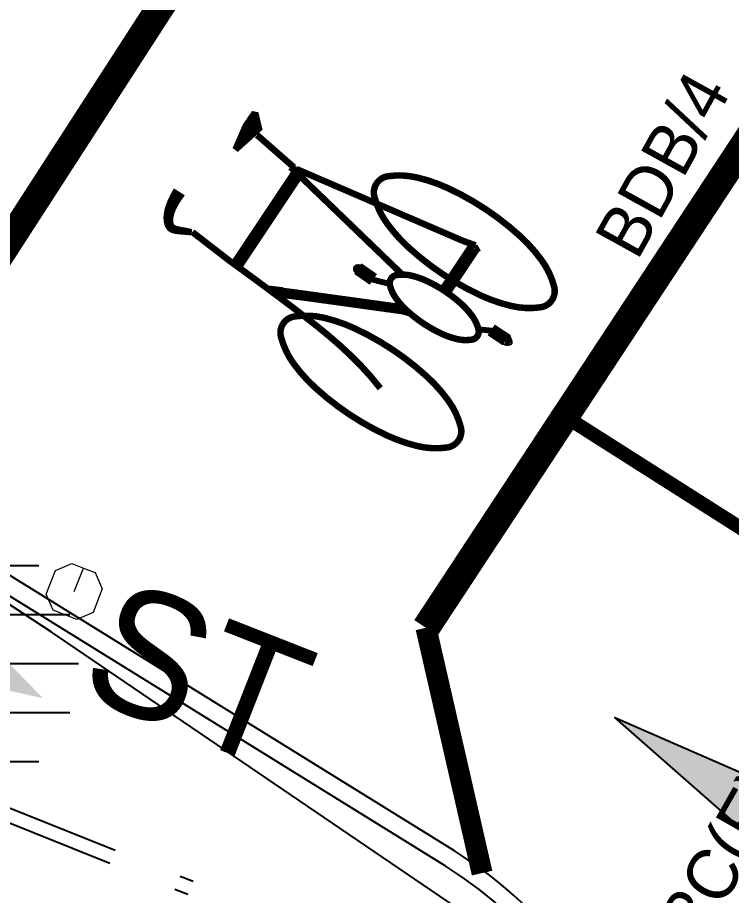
# Model space of a CAD drawing. Extents: x 421500 to 422711, y 436000 to 437000.
# Drawn here: x 421994.67 to 421999.77, y 436500.9 to 436507.17 of the extents above; entities that cross this region are included whole.
import ezdxf
from ezdxf.enums import TextEntityAlignment as Align

# ---------------------------------------------------------------- set-up
doc = ezdxf.new("R2010")
doc.units = 0
for name, pattern in [('1001', [2, 1, 0, 1]), ('1004', [6, 4, -2]), ('1009', [0.9, 0.6, -0.3]), ('XREF UTC_716709_AJB_1b$0$DASHDOT1', [2, 1, -0.5, 0, -0.5])]:
    doc.linetypes.add(name, pattern=pattern)
doc.layers.get('0').update_dxf_attribs({"color": 210})
doc.layers.add('716709-ExBase$0$LCCPoint Features', color=8, linetype='Continuous', lineweight=0)
for name, color, linetype in [('716709-ExBase$0$XC-LCCCarriageway', 251, 'Continuous'), ('Lines', 1, 'Continuous'), ('Pr-Kerb', 2, 'Continuous'), ('Pr-KerbEdge', 8, 'Continuous'), ('XREF UTC_716709_AJB_1b$0$DATA', 7, 'Continuous'), ('XREF UTC_716709_AJB_1b$0$du-SLTEXT', 30, 'Continuous'), ('XREF UTC_716709_AJB_1b$0$du-UTCDUCT-F1', 42, 'XREF UTC_716709_AJB_1b$0$DASHDOT1'), ('XREF UTC_716709_AJB_1b$0$du-UTCTEXT', 42, 'Continuous'), ('XREF UTC_716709_AJB_1b$0$Signals', 7, 'Continuous'), ('XREF UTC_716709_AJB_1b$0$VIEW', 7, 'Continuous')]:
    doc.layers.add(name, color=color, linetype=linetype)
doc.styles.add('716709-ExBase$0$Style-WORKING', font='WORKING.shx')
doc.styles.add('XREF UTC_716709_AJB_1b$0$Standard', font='txt')

# ---------------------------------------------------------------- blocks, each defined once
blk = doc.blocks.new('1057L')
at = {"color": 0}
blk.add_line((-0.141, 0.9328), (-0.0947, 0.8633), dxfattribs=at)
for points in [[(-0.4916, 2.4406, 0.0463, 0.0487, 0), (-0.5012, 2.4612, 0.0487, 0.0509, 0), (-0.51, 2.4793, 0.0509, 0.0528, 0), (-0.5178, 2.4953, 0.0528, 0.0545, 0), (-0.5247, 2.5093, 0.0545, 0.056, 0), (-0.5307, 2.5218, 0.056, 0.0573, 0), (-0.5358, 2.533, 0.0573, 0.0585, 0), (-0.54, 2.5431, 0.0585, 0.0595, 0), (-0.5433, 2.5525, 0.0595, 0.0605, 0), (-0.5456, 2.5614, 0.0605, 0.0615, 0), (-0.5468, 2.57, 0.0615, 0.0623, 0), (-0.5468, 2.5783, 0.0623, 0.0632, 0), (-0.5452, 2.5866, 0.0632, 0.0642, 0), (-0.542, 2.5948, 0.0642, 0.0652, 0), (-0.5369, 2.6031, 0.0652, 0.0664, 0), (-0.5298, 2.6117, 0.0664, 0.0678, 0), (-0.5203, 2.6206, 0.0678, 0.0695, 0), (-0.5084, 2.6299, 0.0695, 0.0714, 0), (-0.4933, 2.6392, 0.0714, 0.0736, 0), (-0.4744, 2.6482, 0.0736, 0.0763, 0), (-0.4511, 2.6565, 0.0763, 0.0794, 0), (-0.4227, 2.6636, 0.0794, 0.0831, 0), (-0.3886, 2.6692, 0.0831, 0.0875, 0), (-0.348, 2.6728, 0.0875, 0.0926, 0), (-0.3004, 2.6741, 0.0926, 0.0926, 0)], [(0.1695, 2.5078, 0.0463, 0.1389, 0), (0.3815, 2.5001, 0.1389, 0.0463, 0), (0.4771, 2.5409, 0.0463, 0.0463, 0)]]:
    blk.add_lwpolyline(points, format="xyseb", dxfattribs=at)
for points, const_width in [([(-0.5114, 2.1134), (-0.4882, 2.4375)], 0.0463), ([(0.2989, 2.0903), (0.3452, 2.4375)], 0.0463), ([(-0.6734, 0.7013), (-0.6418, 0.805), (-0.616, 0.9079), (-0.5952, 1.0105), (-0.5786, 1.1129), (-0.5656, 1.2157), (-0.5554, 1.319), (-0.5472, 1.4233), (-0.5403, 1.5289), (-0.5341, 1.6354), (-0.5285, 1.7399), (-0.5235, 1.8385), (-0.5193, 1.9275), (-0.5159, 2.0033), (-0.5134, 2.062), (-0.5119, 2.1), (-0.5114, 2.1134)], 0.0463), ([(-0.5114, 2.044), (0.2526, 2.044)], 0.0926), ([(0.2453, 2.0684), (0.2768, 2.0684)], 0.0463), ([(0.2757, 2.044), (0.2757, 2.1134)], 0.0278), ([(0.5304, 0.7939), (0.2985, 2.0694)], 0.0463), ([(0.2989, 2.044), (0.2989, 2.1134)], 0.0278), ([(0.0905, 1.0254), (0.2757, 2.044)], 0.0463), ([(-0.4651, 1.6736), (-0.5114, 1.7662)], 0.0185), ([(-0.4419, 1.5578), (-0.5114, 1.6967)], 0.0741), ([(-0.4972, 1.7029), (-0.5082, 1.728)], 0.0278), ([(-0.5041, 1.7288), (-0.507, 1.7373)], 0.0185), ([(-0.1178, 0.8865), (-0.4419, 1.5578)], 0.0732), ([(-0.1178, 0.8865), (-0.4419, 1.5578)], 0.0278), ([(-0.0532, 1.1734), (-0.051, 1.3085)], 0.0926), ([(-0.0738, 1.3024), (-0.0645, 1.3139), (-0.0552, 1.3216), (-0.0438, 1.3216), (-0.0374, 1.3149), (-0.0319, 1.3019)], 0.0278), ([(-0.0217, 1.0761), (-0.065, 1.1995)], 0.0421), ([(-0.141, 0.8865), (-0.1178, 0.817)], 0.0278), ([(0.5304, 0.7939), (0.5535, 0.7013)], 0.0463), ([(0.16, 0.7013), (0.5304, 0.7013)], 0.0926), ([(0.5535, 0.7013), (0.5304, 0.655)], 0.0278), ([(0.0694, 0.3437), (0.1127, 0.2612)], 0.0421), ([(0.1127, 0.2733), (0.1127, 0.1444)], 0.0926), ([(0.097, 0.1434), (0.1055, 0.1238), (0.1177, 0.1215), (0.1282, 0.1353), (0.1394, 0.1585)], 0.0278)]:
    blk.add_lwpolyline(points, dxfattribs=dict(at, const_width=const_width))
at = {"color": 0, "const_width": 0.0463}
for points in [[(-0.6734, 1.5347, 0.213749), (-0.7612, 1.4954, 0.093897), (-0.87, 1.3143, 0.050566), (-0.9281, 1.0898, 0.037992), (-0.9515, 0.7823, 0.037992), (-0.9281, 0.4749, 0.050566), (-0.87, 0.2503, 0.093897), (-0.7612, 0.0693, 0.213749), (-0.6734, 0.0299, 0.213749), (-0.5856, 0.0693, 0.093897), (-0.4768, 0.2503, 0.050566), (-0.4188, 0.4749, 0.037992), (-0.3954, 0.7823, 0.037992), (-0.4188, 1.0898, 0.050566), (-0.4768, 1.3143, 0.093897), (-0.5856, 1.4954, 0.213749)], [(0.5304, 1.5347, 0.213749), (0.4426, 1.4954, 0.093897), (0.3338, 1.3143, 0.050566), (0.2757, 1.0898, 0.037992), (0.2523, 0.7823, 0.037992), (0.2757, 0.4749, 0.050566), (0.3338, 0.2503, 0.093897), (0.4426, 0.0693, 0.213749), (0.5304, 0.0299, 0.213749), (0.6182, 0.0693, 0.093897), (0.727, 0.2503, 0.050566), (0.785, 0.4749, 0.037992), (0.8084, 0.7823, 0.037992), (0.785, 1.0898, 0.050566), (0.727, 1.3143, 0.093897), (0.6182, 1.4954, 0.213749)], [(0.0211, 1.0717, 0.211848), (-0.0229, 1.0522, 0.094525), (-0.0771, 0.9632, 0.051213), (-0.1061, 0.8526, 0.038544), (-0.1178, 0.7013, 0.038544), (-0.1061, 0.55, 0.051213), (-0.0771, 0.4394, 0.094525), (-0.0229, 0.3504, 0.211848), (0.0211, 0.3309, 0.211848), (0.0651, 0.3504, 0.094525), (0.1193, 0.4394, 0.051213), (0.1483, 0.55, 0.038544), (0.16, 0.7013, 0.038544), (0.1483, 0.8526, 0.051213), (0.1193, 0.9632, 0.094525), (0.0651, 1.0522, 0.211848)]]:
    blk.add_lwpolyline(points, format="xyb", close=True, dxfattribs=at)
at = {"color": 0}
for points in [[(-0.0852, 1.3041), (-0.0838, 1.3076), (-0.0824, 1.3107), (-0.081, 1.3135), (-0.0797, 1.3159), (-0.0783, 1.3181), (-0.0769, 1.32), (-0.0756, 1.3217), (-0.0743, 1.3233), (-0.0729, 1.3247), (-0.0716, 1.326), (-0.0703, 1.3271), (-0.069, 1.3282), (-0.0677, 1.3291), (-0.0664, 1.33), (-0.0651, 1.3308), (-0.0638, 1.3316), (-0.0625, 1.3323), (-0.0612, 1.333), (-0.0599, 1.3336), (-0.0586, 1.3341), (-0.0573, 1.3346), (-0.056, 1.335), (-0.0546, 1.3353), (-0.0532, 1.3355), (-0.0518, 1.3356), (-0.0504, 1.3356), (-0.049, 1.3356), (-0.0476, 1.3354), (-0.0463, 1.3352), (-0.0449, 1.3349), (-0.0436, 1.3345), (-0.0424, 1.3341), (-0.0412, 1.3336), (-0.0401, 1.3331), (-0.0391, 1.3325), (-0.0381, 1.3319), (-0.0371, 1.3313), (-0.0362, 1.3306), (-0.0353, 1.3299), (-0.0345, 1.3292), (-0.0337, 1.3284), (-0.0329, 1.3276), (-0.0321, 1.3268), (-0.0313, 1.326), (-0.0305, 1.325), (-0.0297, 1.324), (-0.0288, 1.3228), (-0.028, 1.3216), (-0.0271, 1.3202), (-0.0262, 1.3187), (-0.0253, 1.3171), (-0.0243, 1.3153), (-0.0234, 1.3135), (-0.0223, 1.3116), (-0.0213, 1.3097), (-0.0202, 1.3076)], [(0.0788, 0.1444), (0.08, 0.1382), (0.0815, 0.1328), (0.0832, 0.1281), (0.085, 0.1241), (0.0869, 0.1207), (0.0889, 0.1177), (0.0909, 0.1151), (0.093, 0.1128), (0.0949, 0.1106), (0.0969, 0.1085), (0.0988, 0.1067), (0.1006, 0.105), (0.1023, 0.1035), (0.104, 0.1021), (0.1056, 0.1009), (0.1071, 0.1), (0.1085, 0.0992), (0.1099, 0.0985), (0.1112, 0.0981), (0.1124, 0.0978), (0.1137, 0.0978), (0.1149, 0.0979), (0.1162, 0.0981), (0.1175, 0.0986), (0.1189, 0.0992), (0.1203, 0.1), (0.1218, 0.101), (0.1234, 0.1022), (0.1251, 0.1037), (0.1269, 0.1054), (0.1288, 0.1074), (0.1308, 0.1098), (0.1329, 0.1124), (0.1352, 0.1155), (0.1376, 0.1189), (0.1402, 0.1229), (0.1429, 0.1273), (0.1457, 0.1324), (0.1487, 0.1381), (0.1519, 0.1444)]]:
    blk.add_lwpolyline(points, dxfattribs=at)
for points in [[(-0.0859, 1.305), (-0.0808, 1.3139), (-0.0741, 1.3248), (-0.0638, 1.3321)], [(-0.0741, 1.3248), (-0.0638, 1.3321), (-0.0535, 1.3356), (-0.0409, 1.3347)], [(-0.0535, 1.3356), (-0.0409, 1.3347), (-0.0328, 1.3293), (-0.0276, 1.323)], [(-0.0328, 1.3293), (-0.0276, 1.323), (-0.0225, 1.3131), (-0.0194, 1.3076)], [(0.0788, 0.1432), (0.0837, 0.1242), (0.0925, 0.1099), (0.1081, 0.098)], [(0.1168, 0.098), (0.1285, 0.1063), (0.1383, 0.117), (0.1412, 0.1265)], [(0.1383, 0.117), (0.1412, 0.1265), (0.148, 0.1373), (0.15, 0.1444)], [(0.0925, 0.1099), (0.1081, 0.098), (0.1168, 0.098), (0.1285, 0.1063)]]:
    blk.add_solid(points, dxfattribs=at)
blk = doc.blocks.new('1038al4')
at = {"linetype": 'Continuous'}
h = blk.add_hatch(color=0, dxfattribs=at)
edge = h.paths.add_edge_path()
edge.add_arc((-0.3588, 1.488), 0.2644, 358.72601, 461.16613)
edge.add_line((-0.41, 1.7475), (-0.41, 1.435))
edge.add_line((-0.41, 1.435), (-0.6, 1.86))
edge.add_line((-0.6, 1.86), (-0.41, 2.435))
edge.add_line((-0.41, 2.435), (-0.41, 2.1))
edge.add_arc((-0.4121, 1.6961), 0.4039, 34.16507, 89.70786, ccw=False)
edge.add_line((-0.0779, 1.9229), (-0.06, 2.4))
edge.add_line((-0.06, 2.4), (-0.25, 2.4))
edge.add_line((-0.25, 2.4), (0, 4))
edge.add_line((0, 4), (0.25, 2.4))
edge.add_line((0.25, 2.4), (0.06, 2.4))
edge.add_line((0.06, 2.4), (0.15, 0))
edge.add_line((0.15, 0), (-0.15, 0))
edge.add_line((-0.15, 0), (-0.0944, 1.4822))
at = {"color": 0, "linetype": 'Continuous'}
blk.add_lwpolyline([(-0.0944, 1.4822, 0.479335), (-0.41, 1.7475), (-0.41, 1.435), (-0.6, 1.86), (-0.41, 2.435), (-0.41, 2.1, -0.24721), (-0.0779, 1.9229), (-0.06, 2.4), (-0.25, 2.4), (0, 4), (0.25, 2.4), (0.06, 2.4), (0.15, 0), (-0.15, 0), (-0.0944, 1.4822)], format="xyb", dxfattribs=at)
blk = doc.blocks.new('XREF UTC_716709_AJB_1b$0$HD001P')
at = {"linetype": 'Continuous'}
blk.add_line((0, 2.75), (0, 0), dxfattribs=at)
blk.add_solid([(0.375, 2.75), (-0.375, 2.75), (0, 4)], dxfattribs=at)
at = {"layer": 'XREF UTC_716709_AJB_1b$0$VIEW', "color": 1, "linetype": 'Continuous', "extrusion": (0, 1, 0), "const_width": 0.1}
blk.add_lwpolyline([(0.05, 2.94, 1), (-0.05, 2.94, 1)], format="xyb", close=True, dxfattribs=at)
at = {"layer": 'XREF UTC_716709_AJB_1b$0$VIEW', "color": 2, "linetype": 'Continuous', "extrusion": (0, 1, 0), "const_width": 0.1}
blk.add_lwpolyline([(0.05, 2.62, 1), (-0.05, 2.62, 1)], format="xyb", close=True, dxfattribs=at)
at = {"layer": 'XREF UTC_716709_AJB_1b$0$VIEW', "color": 3, "linetype": 'Continuous', "extrusion": (0, 1, 0), "const_width": 0.1}
blk.add_lwpolyline([(0.05, 2.3, 1), (-0.05, 2.3, 1)], format="xyb", close=True, dxfattribs=at)
at = {"layer": 'XREF UTC_716709_AJB_1b$0$VIEW', "color": 7, "linetype": 'Continuous'}
for points in [[(-0.2, 0.27, 2.1), (-0.29, 0.27, 2.1), (-0.29, 0.27, 3.2), (-0.2, 0.27, 3.2)], [(0.29, 0.27, 2.1), (0.2, 0.27, 2.1), (0.2, 0.27, 3.2), (0.29, 0.27, 3.2)]]:
    blk.add_3dface(points, dxfattribs=at)
at = {"layer": 'XREF UTC_716709_AJB_1b$0$VIEW', "linetype": 'Continuous'}
for points in [[(0.2, 0.27, 2.1), (-0.2, 0.27, 2.1), (-0.2, 0.27, 3.2), (0.2, 0.27, 3.2)], [(-0.2, 0.21, 2.1), (-0.2, 0.27, 2.1), (-0.2, 0.27, 3.2), (-0.2, 0.21, 3.2)], [(-0.03, 0.12, 2.1), (-0.03, 0.27, 2.1), (-0.2, 0.27, 2.1), (-0.2, 0.21, 2.1)], [(-0.03, 0.12, 3.2), (-0.03, 0.27, 3.2), (-0.2, 0.27, 3.2), (-0.2, 0.21, 3.2)], [(0.03, 0.27, 2.1), (0.03, 0.12, 2.1), (-0.03, 0.12, 2.1), (-0.03, 0.27, 2.1)], [(0.03, 0.27, 3.2), (0.03, 0.12, 3.2), (-0.03, 0.12, 3.2), (-0.03, 0.27, 3.2)], [(0.2, 0.21, 2.1), (0.2, 0.27, 2.1), (0.03, 0.27, 2.1), (0.03, 0.12, 2.1)], [(0.2, 0.21, 3.2), (0.2, 0.27, 3.2), (0.03, 0.27, 3.2), (0.03, 0.12, 3.2)], [(0.2, 0.21, 2.1), (0.2, 0.27, 2.1), (0.2, 0.27, 3.2), (0.2, 0.21, 3.2)], [(-0.2, 0.21, 2.1), (-0.03, 0.12, 2.1), (-0.03, 0.12, 3.2), (-0.2, 0.21, 3.2)], [(0.03, 0.12, 2.1), (0.2, 0.21, 2.1), (0.2, 0.21, 3.2), (0.03, 0.12, 3.2)], [(-0.03, 0.12, 2.1), (0.03, 0.12, 2.1), (0.03, 0.12, 3.2), (-0.03, 0.12, 3.2)]]:
    blk.add_3dface(points, dxfattribs=at)
at = {"layer": 'XREF UTC_716709_AJB_1b$0$DATA', "style": 'XREF UTC_716709_AJB_1b$0$Standard', "flags": 9}
for tag, p in [('SUPPORT', (0.75, 1.5)), ('BRACKETS', (0.75, 1.25)), ('HEIGHT', (0.75, 1)), ('CABLE', (0.75, 0.75)), ('PHASE', (0.75, 0.5)), ('TYPE', (0.75, 0.25)), ('NUM', (0.75, 0)), ('SITE', (0.75, -0.25)), ('IDENT', (0.75, -0.5))]:
    blk.add_attdef(tag, p, '', height=0.2, dxfattribs=at)
at = {"layer": 'XREF UTC_716709_AJB_1b$0$VIEW', "linetype": 'Continuous'}
mesh = blk.add_polymesh((13, 3), dxfattribs=at)
for k, corner in enumerate([(0.1083, 0.27, 2.8775), (0.1083, 0.395, 2.8775), (0.1083, 0.52, 2.8775), (0.1231, 0.27, 2.9183), (0.1231, 0.395, 2.9183), (0.1231, 0.52, 2.9183), (0.1231, 0.27, 2.9617), (0.1231, 0.395, 2.9617), (0.1231, 0.52, 2.9617), (0.1083, 0.27, 3.0025), (0.1083, 0.395, 3.0025), (0.1083, 0.52, 3.0025), (0.0803, 0.27, 3.0358), (0.0803, 0.395, 3.0358), (0.0803, 0.52, 3.0358), (0.0428, 0.27, 3.0575), (0.0428, 0.395, 3.0575), (0.0428, 0.52, 3.0575), (0, 0.27, 3.065), (0, 0.395, 3.065), (0, 0.52, 3.065), (-0.0428, 0.27, 3.0575), (-0.0428, 0.395, 3.0575), (-0.0428, 0.52, 3.0575), (-0.0803, 0.27, 3.0358), (-0.0803, 0.395, 3.0358), (-0.0803, 0.52, 3.0358), (-0.1083, 0.27, 3.0025), (-0.1083, 0.395, 3.0025), (-0.1083, 0.52, 3.0025), (-0.1231, 0.27, 2.9617), (-0.1231, 0.395, 2.9617), (-0.1231, 0.52, 2.9617), (-0.1231, 0.27, 2.9183), (-0.1231, 0.395, 2.9183), (-0.1231, 0.52, 2.9183), (-0.1083, 0.27, 2.8775), (-0.1083, 0.395, 2.8775), (-0.1083, 0.52, 2.8775)]):
    mesh.set_mesh_vertex(divmod(k, 3), corner)
mesh = blk.add_polymesh((13, 3), dxfattribs=at)
for k, corner in enumerate([(0.1083, 0.27, 2.5575), (0.1083, 0.395, 2.5575), (0.1083, 0.52, 2.5575), (0.1231, 0.27, 2.5983), (0.1231, 0.395, 2.5983), (0.1231, 0.52, 2.5983), (0.1231, 0.27, 2.6417), (0.1231, 0.395, 2.6417), (0.1231, 0.52, 2.6417), (0.1083, 0.27, 2.6825), (0.1083, 0.395, 2.6825), (0.1083, 0.52, 2.6825), (0.0803, 0.27, 2.7158), (0.0803, 0.395, 2.7158), (0.0803, 0.52, 2.7158), (0.0428, 0.27, 2.7375), (0.0428, 0.395, 2.7375), (0.0428, 0.52, 2.7375), (0, 0.27, 2.745), (0, 0.395, 2.745), (0, 0.52, 2.745), (-0.0428, 0.27, 2.7375), (-0.0428, 0.395, 2.7375), (-0.0428, 0.52, 2.7375), (-0.0803, 0.27, 2.7158), (-0.0803, 0.395, 2.7158), (-0.0803, 0.52, 2.7158), (-0.1083, 0.27, 2.6825), (-0.1083, 0.395, 2.6825), (-0.1083, 0.52, 2.6825), (-0.1231, 0.27, 2.6417), (-0.1231, 0.395, 2.6417), (-0.1231, 0.52, 2.6417), (-0.1231, 0.27, 2.5983), (-0.1231, 0.395, 2.5983), (-0.1231, 0.52, 2.5983), (-0.1083, 0.27, 2.5575), (-0.1083, 0.395, 2.5575), (-0.1083, 0.52, 2.5575)]):
    mesh.set_mesh_vertex(divmod(k, 3), corner)
mesh = blk.add_polymesh((13, 3), dxfattribs=at)
for k, corner in enumerate([(0.1083, 0.27, 2.2375), (0.1083, 0.395, 2.2375), (0.1083, 0.52, 2.2375), (0.1231, 0.27, 2.2783), (0.1231, 0.395, 2.2783), (0.1231, 0.52, 2.2783), (0.1231, 0.27, 2.3217), (0.1231, 0.395, 2.3217), (0.1231, 0.52, 2.3217), (0.1083, 0.27, 2.3625), (0.1083, 0.395, 2.3625), (0.1083, 0.52, 2.3625), (0.0803, 0.27, 2.3958), (0.0803, 0.395, 2.3958), (0.0803, 0.52, 2.3958), (0.0428, 0.27, 2.4175), (0.0428, 0.395, 2.4175), (0.0428, 0.52, 2.4175), (0, 0.27, 2.425), (0, 0.395, 2.425), (0, 0.52, 2.425), (-0.0428, 0.27, 2.4175), (-0.0428, 0.395, 2.4175), (-0.0428, 0.52, 2.4175), (-0.0803, 0.27, 2.3958), (-0.0803, 0.395, 2.3958), (-0.0803, 0.52, 2.3958), (-0.1083, 0.27, 2.3625), (-0.1083, 0.395, 2.3625), (-0.1083, 0.52, 2.3625), (-0.1231, 0.27, 2.3217), (-0.1231, 0.395, 2.3217), (-0.1231, 0.52, 2.3217), (-0.1231, 0.27, 2.2783), (-0.1231, 0.395, 2.2783), (-0.1231, 0.52, 2.2783), (-0.1083, 0.27, 2.2375), (-0.1083, 0.395, 2.2375), (-0.1083, 0.52, 2.2375)]):
    mesh.set_mesh_vertex(divmod(k, 3), corner)
blk = doc.blocks.new('XREF UTC_716709_AJB_1b$0$LOUVR200')
at = {"linetype": 'Continuous'}
for p, q in [((0, -1), (0, 1)), ((-0.35, -0.9381), (-0.35, 0.9381)), ((0.35, -0.9381), (0.35, 0.9381)), ((-0.7, -0.7159), (-0.7, 0.7159)), ((0.7, -0.7159), (0.7, 0.7159))]:
    blk.add_line(p, q, dxfattribs=at)
blk = doc.blocks.new('716709-ExBase$0$MSL1')
at = {"color": 0, "linetype": 'ByBlock', "lineweight": -2, "flags": 128}
blk.add_lwpolyline([(0, 0), (0, 1), (0.5, 1), (1, 0.5), (1, -0.5), (0.5, -1), (-0.5, -1), (-1, -0.5), (-1, 0.5), (-0.5, 1), (0, 1)], dxfattribs=at)

msp = doc.modelspace()

# ---------------------------------------------------------------- linework, layer by layer
at = {"layer": '716709-ExBase$0$XC-LCCCarriageway', "flags": 128}
msp.add_lwpolyline([(421998.3395, 436496.3839), (421999.3069, 436497.9904), (421999.5446, 436498.5787), (421999.5178, 436499.2127), (421999.0501, 436499.9659), (421994.9123, 436502.7796), (421992.9383, 436504.0722), (421991.0726, 436505.3778), (421988.9972, 436506.3148), (421986.784, 436506.8509), (421983.8538, 436506.9793), (421981.0011, 436506.2974), (421979.7188, 436505.6118), (421978.5589, 436504.7347), (421978.0936, 436503.9249)], dxfattribs=at)
msp.add_lwpolyline([(421998.3395, 436496.3839), (421999.3069, 436497.9904), (421999.5446, 436498.5787), (421999.5178, 436499.2127), (421999.0501, 436499.9659), (421994.9123, 436502.7796), (421992.9383, 436504.0722), (421991.0726, 436505.3778), (421988.9972, 436506.3148), (421986.784, 436506.8509), (421983.8538, 436506.9793), (421981.0011, 436506.2974), (421979.7188, 436505.6118), (421978.5589, 436504.7347), (421978.0936, 436503.9249)], dxfattribs=at)
at = {"layer": 'Lines', "linetype": '1001', "const_width": 0.2, "flags": 128}
for points in [[(421996.9563, 436509.2049), (421993.5098, 436503.8674)], [(422000.3685, 436507.0355), (421997.5882, 436502.8095)]]:
    msp.add_lwpolyline(points, dxfattribs=at)
at = {"layer": 'Lines', "linetype": '1004', "const_width": 0.1, "flags": 128}
msp.add_lwpolyline([(422012.0883, 436495.7422, 0.000763), (422005.7427, 436499.7676), (421998.582, 436504.3201)], format="xyb", dxfattribs=at)
at = {"layer": 'Lines', "linetype": '1009', "const_width": 0.15, "flags": 128}
msp.add_lwpolyline([(421997.5882, 436502.8095), (421997.9891, 436501.0565)], dxfattribs=at)
at = {"layer": 'Pr-Kerb', "flags": 128}
msp.add_lwpolyline([(421998.1482, 436496.0452), (421998.1749, 436496.0924), (421998.3395, 436496.3839), (421998.7809, 436497.1169, 0.410473), (421997.791, 436501.2144), (421989.5639, 436506.3127, 0.172711), (421983.0068, 436507.729, 0.234125), (421978.5783, 436504.7684), (421978.0936, 436503.9249)], format="xyb", dxfattribs=at)
at = {"layer": 'Pr-KerbEdge', "flags": 128}
msp.add_lwpolyline([(421998.0394, 436496.1066), (421998.0661, 436496.1538), (421998.2315, 436496.4469), (421998.6738, 436497.1813, 0.410473), (421997.7252, 436501.1082), (421989.4981, 436506.2064, 0.172711), (421983.0229, 436507.605, 0.234125), (421978.6867, 436504.7061), (421978.202, 436503.8626)], format="xyb", dxfattribs=at)
at = {"layer": 'Pr-KerbEdge'}
msp.add_arc((422086.9238, 436454.9562), 118.125, 133.732121, 133.732121, dxfattribs=at)
at = {"layer": 'XREF UTC_716709_AJB_1b$0$du-UTCDUCT-F1', "flags": 128}
for points in [[(421988.5896, 436503.9318), (421997.4985, 436500.368)], [(421988.5525, 436503.839), (421997.4614, 436500.2751)]]:
    msp.add_lwpolyline(points, dxfattribs=at)

# ---------------------------------------------------------------- block references
at = {"layer": '716709-ExBase$0$LCCPoint Features', "xscale": 0.18, "yscale": 0.18, "zscale": 0.18, "rotation": 338.5807557840462}
msp.add_blockref('716709-ExBase$0$MSL1', (421995.0759, 436503.0692), dxfattribs=at)
msp.add_blockref('716709-ExBase$0$MSL1', (421995.0759, 436503.0692), dxfattribs=at)
at = {"layer": 'Lines'}
for name, p, rotation in [('1057L', (421998.2192, 436504.6936), 56.34564157497415), ('1038al4', (422002.3126, 436500.0228), 57.55368802779353)]:
    msp.add_blockref(name, p, dxfattribs=dict(at, rotation=rotation))
at = {"layer": 'XREF UTC_716709_AJB_1b$0$Signals'}
for name, p, rotation in [('XREF UTC_716709_AJB_1b$0$HD001P', (421991.3568, 436504.2526), 240.896479813508), ('XREF UTC_716709_AJB_1b$0$LOUVR200', (421994.1062, 436502.5544), 270)]:
    msp.add_blockref(name, p, dxfattribs=dict(at, rotation=rotation))

# ---------------------------------------------------------------- texts
at = {"layer": '716709-ExBase$0$LCCPoint Features', "style": '716709-ExBase$0$Style-WORKING'}
msp.add_text('ST', height=0.9, rotation=338.58076, dxfattribs=at).set_placement((421995.4094, 436503.1801), align=Align.TOP_LEFT)
msp.add_text('ST', height=0.9, rotation=338.58076, dxfattribs=at).set_placement((421995.4094, 436503.1801), align=Align.TOP_LEFT)
at = {"layer": 'XREF UTC_716709_AJB_1b$0$du-SLTEXT', "style": 'XREF UTC_716709_AJB_1b$0$Standard'}
msp.add_text('BDB/4', height=0.36, rotation=61, dxfattribs=at).set_placement((421999.0974, 436505.4263))
at = {"layer": 'XREF UTC_716709_AJB_1b$0$du-UTCTEXT', "style": 'XREF UTC_716709_AJB_1b$0$Standard'}
msp.add_text('SD3C(E)/UTC/12', height=0.36, rotation=60.35861, dxfattribs=at).set_placement((421999.2386, 436499.9867))

doc.saveas('drawing.dxf')
